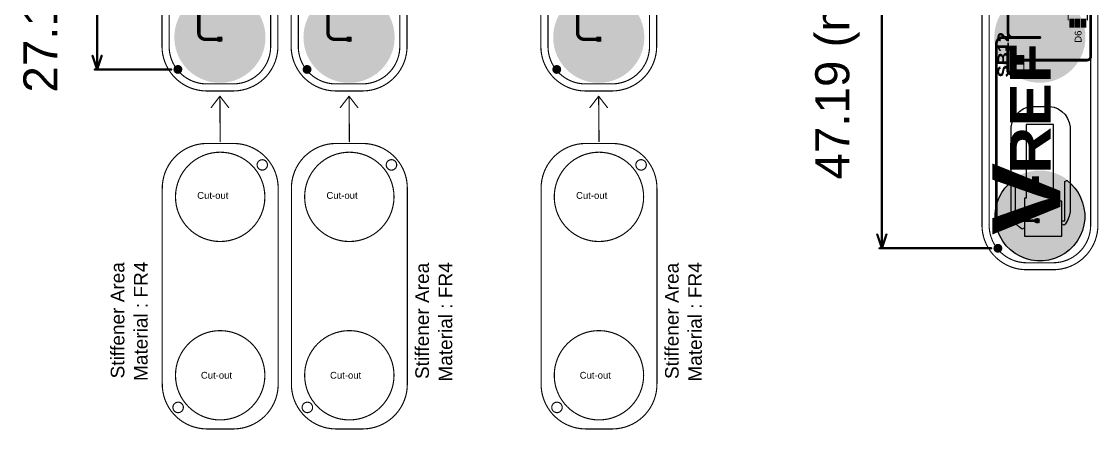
# Model space of a CAD drawing. Header units: inches. Extents: x -17 to 349, y -40 to 215.
# Drawn here: x -17.5 to 103, y -40.3 to 5.4 of the extents above; entities that cross this region are included whole.
import ezdxf

# ---------------------------------------------------------------- set-up
doc = ezdxf.new("R2010")
doc.units = ezdxf.units.IN
for name, color, linetype in [('Board Outline', 216, 'Continuous'), ('Bottom Layer', 5, 'Continuous'), ('Bottom Overlay', 54, 'Continuous'), ('Bottom Paste', 16, 'Continuous'), ('Bottom Solder', 6, 'Continuous'), ('Dimension', 6, 'Continuous'), ('Drill Drawing', 1, 'Continuous'), ('Fabrication', 76, 'Continuous'), ('Pad Holes', 156, 'Continuous'), ('Top Layer', 1, 'Continuous'), ('Top Overlay', 2, 'Continuous'), ('Top Paste', 8, 'Continuous'), ('Top Solder', 216, 'Continuous'), ('Via Holes', 16, 'Continuous')]:
    doc.layers.add(name, color=color, linetype=linetype)
doc.styles.add('Arial', font='', dxfattribs={"height": 0.2})
doc.styles.add('Arial Black_Bold', font='', dxfattribs={"height": 0.2})
doc.styles.get('Arial').set_extended_font_data('Arial')
doc.styles.get('Arial Black_Bold').set_extended_font_data('Arial Black', bold=True)

# ---------------------------------------------------------------- blocks, each defined once
blk = doc.blocks.new('S______B______14')
at = {"layer": 'Top Layer'}
for points in [[(-1.143, -0.4445), (-1.143, 0.4445), (-0.381, 0.4445), (-0.381, -0.4445)], [(0.381, -0.4445), (0.381, 0.4445), (1.143, 0.4445), (1.143, -0.4445)]]:
    blk.add_hatch(color=1, dxfattribs=at).paths.add_polyline_path(points)
at = {"layer": 'Top Paste'}
for points in [[(-1.143, -0.4445), (-1.143, 0.4445), (-0.381, 0.4445), (-0.381, -0.4445)], [(0.381, -0.4445), (0.381, 0.4445), (1.143, 0.4445), (1.143, -0.4445)]]:
    blk.add_hatch(color=8, dxfattribs=at).paths.add_polyline_path(points)
at = {"layer": 'Top Solder'}
for points in [[(-1.2446, -0.5461), (-1.2446, 0.5461), (-0.2794, 0.5461), (-0.2794, -0.5461)], [(0.2794, -0.5461), (0.2794, 0.5461), (1.2446, 0.5461), (1.2446, -0.5461)]]:
    blk.add_hatch(color=216, dxfattribs=at).paths.add_polyline_path(points)
at = {"layer": 'Top Overlay', "const_width": 0.127}
for points in [[(-1.27, 0.5588), (-1.27, -0.5588)], [(-1.27, 0.5588), (1.27, 0.5588)], [(1.27, 0.5588), (1.27, -0.5588)], [(-1.27, -0.5588), (1.27, -0.5588)]]:
    blk.add_lwpolyline(points, dxfattribs=at)
at = {"layer": 'Top Overlay', "const_width": 0.0635}
for points in [[(-1.30175, 0.5588, 1), (-1.23825, 0.5588, 1)], [(-1.30175, 0.5588, 1), (-1.23825, 0.5588, 1)], [(1.23825, 0.5588, 1), (1.30175, 0.5588, 1)], [(1.23825, 0.5588, 1), (1.30175, 0.5588, 1)], [(-1.30175, -0.5588, 1), (-1.23825, -0.5588, 1)], [(-1.30175, -0.5588, 1), (-1.23825, -0.5588, 1)], [(1.23825, -0.5588, 1), (1.30175, -0.5588, 1)], [(1.23825, -0.5588, 1), (1.30175, -0.5588, 1)]]:
    blk.add_lwpolyline(points, format="xyb", close=True, dxfattribs=at)
blk = doc.blocks.new('SOT_363_26')
at = {"layer": 'Top Layer'}
for points in [[(-0.57, 0.85), (-0.57, 0.45), (-1.37, 0.45), (-1.37, 0.85)], [(-0.57, 0.2), (-0.57, -0.2), (-1.37, -0.2), (-1.37, 0.2)], [(1.37, 0.85), (1.37, 0.45), (0.57, 0.45), (0.57, 0.85)], [(1.37, 0.2), (1.37, -0.2), (0.57, -0.2), (0.57, 0.2)], [(-0.57, -0.45), (-0.57, -0.85), (-1.37, -0.85), (-1.37, -0.45)], [(1.37, -0.45), (1.37, -0.85), (0.57, -0.85), (0.57, -0.45)]]:
    blk.add_hatch(color=1, dxfattribs=at).paths.add_polyline_path(points)
at = {"layer": 'Top Paste'}
for points in [[(-0.57, 0.85), (-0.57, 0.45), (-1.37, 0.45), (-1.37, 0.85)], [(-0.57, 0.2), (-0.57, -0.2), (-1.37, -0.2), (-1.37, 0.2)], [(1.37, 0.85), (1.37, 0.45), (0.57, 0.45), (0.57, 0.85)], [(1.37, 0.2), (1.37, -0.2), (0.57, -0.2), (0.57, 0.2)], [(-0.57, -0.45), (-0.57, -0.85), (-1.37, -0.85), (-1.37, -0.45)], [(1.37, -0.45), (1.37, -0.85), (0.57, -0.85), (0.57, -0.45)]]:
    blk.add_hatch(color=8, dxfattribs=at).paths.add_polyline_path(points)
at = {"layer": 'Top Solder'}
for points in [[(-0.47, 0.95), (-0.47, 0.35), (-1.47, 0.35), (-1.47, 0.95)], [(-0.47, 0.3), (-0.47, -0.3), (-1.47, -0.3), (-1.47, 0.3)], [(1.47, 0.95), (1.47, 0.35), (0.47, 0.35), (0.47, 0.95)], [(1.47, 0.3), (1.47, -0.3), (0.47, -0.3), (0.47, 0.3)], [(-0.47, -0.35), (-0.47, -0.95), (-1.47, -0.95), (-1.47, -0.35)], [(1.47, -0.35), (1.47, -0.95), (0.47, -0.95), (0.47, -0.35)]]:
    blk.add_hatch(color=216, dxfattribs=at).paths.add_polyline_path(points)
at = {"layer": 'Top Overlay'}
for points, const_width in [([(-1.52, 0.66), (-1.65, 0.79)], 0.1), ([(-1.65, 0.53), (-1.65, 0.79)], 0.1), ([(-1.65, 0.53), (-1.52, 0.66)], 0.1), ([(0.6, 1.07), (-0.6, 1.07)], 0.127), ([(-0.6, -1.07), (0.6, -1.07)], 0.127)]:
    blk.add_lwpolyline(points, dxfattribs=dict(at, const_width=const_width))
for points, const_width in [([(-1.68, 0.79, 1), (-1.63, 0.79, 1)], 0.05), ([(-1.68, 0.79, 1), (-1.63, 0.79, 1)], 0.05), ([(-1.68, 0.53, 1), (-1.63, 0.53, 1)], 0.05), ([(-1.68, 0.53, 1), (-1.63, 0.53, 1)], 0.05), ([(-1.55, 0.66, 1), (-1.5, 0.66, 1)], 0.05), ([(-1.55, 0.66, 1), (-1.5, 0.66, 1)], 0.05), ([(-0.63, 1.07, 1), (-0.57, 1.07, 1)], 0.0635), ([(0.57, 1.07, 1), (0.63, 1.07, 1)], 0.0635), ([(-0.63, -1.07, 1), (-0.57, -1.07, 1)], 0.0635), ([(0.57, -1.07, 1), (0.63, -1.07, 1)], 0.0635)]:
    blk.add_lwpolyline(points, format="xyb", close=True, dxfattribs=dict(at, const_width=const_width))
blk = doc.blocks.new('EMG_2_PAD_B_39')
at = {"layer": 'Bottom Layer'}
h = blk.add_hatch(color=5, dxfattribs=at)
edge = h.paths.add_edge_path()
edge.add_arc((0, 9.99), 5, 0, 360)
h = blk.add_hatch(color=5, dxfattribs=at)
edge = h.paths.add_edge_path()
edge.add_arc((0, -9.99), 5, 0, 360)
at = {"layer": 'Bottom Paste'}
h = blk.add_hatch(color=16, dxfattribs=at)
edge = h.paths.add_edge_path()
edge.add_arc((0, 9.99), 5, 0, 360)
h = blk.add_hatch(color=16, dxfattribs=at)
edge = h.paths.add_edge_path()
edge.add_arc((0, -9.99), 5, 0, 360)
at = {"layer": 'Bottom Solder'}
h = blk.add_hatch(color=6, dxfattribs=at)
edge = h.paths.add_edge_path()
edge.add_arc((0, 9.99), 5.1, 0, 360)
h = blk.add_hatch(color=6, dxfattribs=at)
edge = h.paths.add_edge_path()
edge.add_arc((0, -9.99), 5.1, 0, 360)
at = {"layer": 'Bottom Overlay', "const_width": 0.127}
for points in [[(-5.68, 10.97, -0.414214), (-1.53, 15.21)], [(1.53, 15.21, -0.414214), (5.68, 10.97)], [(-1.53, -15.21, -0.414214), (-5.68, -10.97)], [(5.68, -10.97, -0.414214), (1.53, -15.21)]]:
    blk.add_lwpolyline(points, format="xyb", dxfattribs=at)
for points in [[(-1.53, 15.21), (1.53, 15.21)], [(-5.68, -10.97), (-5.68, 10.97)], [(5.68, -10.97), (5.68, 10.97)], [(-1.53, -15.21), (1.53, -15.21)]]:
    blk.add_lwpolyline(points, dxfattribs=at)
at = {"layer": 'Bottom Overlay', "const_width": 0.0635}
for points in [[(-1.56, 15.21, 1), (-1.5, 15.21, 1)], [(-1.56, 15.21, 1), (-1.5, 15.21, 1)], [(1.5, 15.21, 1), (1.56, 15.21, 1)], [(1.5, 15.21, 1), (1.56, 15.21, 1)], [(-5.72, 10.97, 1), (-5.65, 10.97, 1)], [(-5.72, 10.97, 1), (-5.65, 10.97, 1)], [(5.65, 10.97, 1), (5.71, 10.97, 1)], [(5.65, 10.97, 1), (5.71, 10.97, 1)], [(-5.72, -10.97, 1), (-5.65, -10.97, 1)], [(-5.72, -10.97, 1), (-5.65, -10.97, 1)], [(5.65, -10.97, 1), (5.71, -10.97, 1)], [(5.65, -10.97, 1), (5.71, -10.97, 1)], [(-1.56, -15.21, 1), (-1.5, -15.21, 1)], [(-1.56, -15.21, 1), (-1.5, -15.21, 1)], [(1.5, -15.21, 1), (1.56, -15.21, 1)], [(1.5, -15.21, 1), (1.56, -15.21, 1)]]:
    blk.add_lwpolyline(points, format="xyb", close=True, dxfattribs=at)
blk = doc.blocks.new('EMG_2_PAD_B_40')
at = {"layer": 'Bottom Layer'}
h = blk.add_hatch(color=5, dxfattribs=at)
edge = h.paths.add_edge_path()
edge.add_arc((0, 9.99), 5, 0, 360)
h = blk.add_hatch(color=5, dxfattribs=at)
edge = h.paths.add_edge_path()
edge.add_arc((0, -9.99), 5, 0, 360)
at = {"layer": 'Bottom Paste'}
h = blk.add_hatch(color=16, dxfattribs=at)
edge = h.paths.add_edge_path()
edge.add_arc((0, 9.99), 5, 0, 360)
h = blk.add_hatch(color=16, dxfattribs=at)
edge = h.paths.add_edge_path()
edge.add_arc((0, -9.99), 5, 0, 360)
at = {"layer": 'Bottom Solder'}
h = blk.add_hatch(color=6, dxfattribs=at)
edge = h.paths.add_edge_path()
edge.add_arc((0, 9.99), 5.1, 0, 360)
h = blk.add_hatch(color=6, dxfattribs=at)
edge = h.paths.add_edge_path()
edge.add_arc((0, -9.99), 5.1, 0, 360)
at = {"layer": 'Bottom Overlay', "const_width": 0.127}
for points in [[(-5.68, 10.97, -0.414214), (-1.53, 15.21)], [(1.53, 15.21, -0.414214), (5.68, 10.97)], [(-1.53, -15.21, -0.414214), (-5.68, -10.97)], [(5.68, -10.97, -0.414214), (1.53, -15.21)]]:
    blk.add_lwpolyline(points, format="xyb", dxfattribs=at)
for points in [[(-1.53, 15.21), (1.53, 15.21)], [(-5.68, -10.97), (-5.68, 10.97)], [(5.68, -10.97), (5.68, 10.97)], [(-1.53, -15.21), (1.53, -15.21)]]:
    blk.add_lwpolyline(points, dxfattribs=at)
at = {"layer": 'Bottom Overlay', "const_width": 0.0635}
for points in [[(-1.56, 15.21, 1), (-1.5, 15.21, 1)], [(-1.56, 15.21, 1), (-1.5, 15.21, 1)], [(1.5, 15.21, 1), (1.56, 15.21, 1)], [(1.5, 15.21, 1), (1.56, 15.21, 1)], [(-5.72, 10.97, 1), (-5.65, 10.97, 1)], [(-5.72, 10.97, 1), (-5.65, 10.97, 1)], [(5.65, 10.97, 1), (5.71, 10.97, 1)], [(5.65, 10.97, 1), (5.71, 10.97, 1)], [(-5.72, -10.97, 1), (-5.65, -10.97, 1)], [(-5.72, -10.97, 1), (-5.65, -10.97, 1)], [(5.65, -10.97, 1), (5.71, -10.97, 1)], [(5.65, -10.97, 1), (5.71, -10.97, 1)], [(-1.56, -15.21, 1), (-1.5, -15.21, 1)], [(-1.56, -15.21, 1), (-1.5, -15.21, 1)], [(1.5, -15.21, 1), (1.56, -15.21, 1)], [(1.5, -15.21, 1), (1.56, -15.21, 1)]]:
    blk.add_lwpolyline(points, format="xyb", close=True, dxfattribs=at)
blk = doc.blocks.new('EMG_2_PAD_B_41')
at = {"layer": 'Bottom Layer'}
h = blk.add_hatch(color=5, dxfattribs=at)
edge = h.paths.add_edge_path()
edge.add_arc((0, 9.99), 5, 0, 360)
h = blk.add_hatch(color=5, dxfattribs=at)
edge = h.paths.add_edge_path()
edge.add_arc((0, -9.99), 5, 0, 360)
at = {"layer": 'Bottom Paste'}
h = blk.add_hatch(color=16, dxfattribs=at)
edge = h.paths.add_edge_path()
edge.add_arc((0, 9.99), 5, 0, 360)
h = blk.add_hatch(color=16, dxfattribs=at)
edge = h.paths.add_edge_path()
edge.add_arc((0, -9.99), 5, 0, 360)
at = {"layer": 'Bottom Solder'}
h = blk.add_hatch(color=6, dxfattribs=at)
edge = h.paths.add_edge_path()
edge.add_arc((0, 9.99), 5.1, 0, 360)
h = blk.add_hatch(color=6, dxfattribs=at)
edge = h.paths.add_edge_path()
edge.add_arc((0, -9.99), 5.1, 0, 360)
at = {"layer": 'Bottom Overlay', "const_width": 0.127}
for points in [[(-5.68, 10.97, -0.414214), (-1.53, 15.21)], [(1.53, 15.21, -0.414214), (5.68, 10.97)], [(-1.53, -15.21, -0.414214), (-5.68, -10.97)], [(5.68, -10.97, -0.414214), (1.53, -15.21)]]:
    blk.add_lwpolyline(points, format="xyb", dxfattribs=at)
for points in [[(-1.53, 15.21), (1.53, 15.21)], [(-5.68, -10.97), (-5.68, 10.97)], [(5.68, -10.97), (5.68, 10.97)], [(-1.53, -15.21), (1.53, -15.21)]]:
    blk.add_lwpolyline(points, dxfattribs=at)
at = {"layer": 'Bottom Overlay', "const_width": 0.0635}
for points in [[(-1.56, 15.21, 1), (-1.5, 15.21, 1)], [(-1.56, 15.21, 1), (-1.5, 15.21, 1)], [(1.5, 15.21, 1), (1.56, 15.21, 1)], [(1.5, 15.21, 1), (1.56, 15.21, 1)], [(-5.72, 10.97, 1), (-5.65, 10.97, 1)], [(-5.72, 10.97, 1), (-5.65, 10.97, 1)], [(5.65, 10.97, 1), (5.71, 10.97, 1)], [(5.65, 10.97, 1), (5.71, 10.97, 1)], [(-5.72, -10.97, 1), (-5.65, -10.97, 1)], [(-5.72, -10.97, 1), (-5.65, -10.97, 1)], [(5.65, -10.97, 1), (5.71, -10.97, 1)], [(5.65, -10.97, 1), (5.71, -10.97, 1)], [(-1.56, -15.21, 1), (-1.5, -15.21, 1)], [(-1.56, -15.21, 1), (-1.5, -15.21, 1)], [(1.5, -15.21, 1), (1.56, -15.21, 1)], [(1.5, -15.21, 1), (1.56, -15.21, 1)]]:
    blk.add_lwpolyline(points, format="xyb", close=True, dxfattribs=at)
blk = doc.blocks.new('EMG_3_P___B_51')
at = {"layer": 'Bottom Layer'}
h = blk.add_hatch(color=5, dxfattribs=at)
edge = h.paths.add_edge_path()
edge.add_arc((0, 20), 5, 0, 360)
h = blk.add_hatch(color=5, dxfattribs=at)
edge = h.paths.add_edge_path()
edge.add_arc((0, 0.03), 5, 0, 360)
h = blk.add_hatch(color=5, dxfattribs=at)
edge = h.paths.add_edge_path()
edge.add_arc((0, -20), 5, 0, 360)
at = {"layer": 'Bottom Paste'}
h = blk.add_hatch(color=16, dxfattribs=at)
edge = h.paths.add_edge_path()
edge.add_arc((0, 20), 5, 0, 360)
h = blk.add_hatch(color=16, dxfattribs=at)
edge = h.paths.add_edge_path()
edge.add_arc((0, 0.03), 5, 0, 360)
h = blk.add_hatch(color=16, dxfattribs=at)
edge = h.paths.add_edge_path()
edge.add_arc((0, -20), 5, 0, 360)
at = {"layer": 'Bottom Solder'}
h = blk.add_hatch(color=6, dxfattribs=at)
edge = h.paths.add_edge_path()
edge.add_arc((0, 20), 5.1, 0, 360)
h = blk.add_hatch(color=6, dxfattribs=at)
edge = h.paths.add_edge_path()
edge.add_arc((0, 0.03), 5.1, 0, 360)
h = blk.add_hatch(color=6, dxfattribs=at)
edge = h.paths.add_edge_path()
edge.add_arc((0, -20), 5.1, 0, 360)
at = {"layer": 'Bottom Overlay', "const_width": 0.127}
for points in [[(-5.68, 20.98, -0.414214), (-1.53, 25.23)], [(1.53, 25.23, -0.414214), (5.68, 20.98)], [(-1.53, -25.23, -0.414214), (-5.68, -20.98)], [(5.68, -20.98, -0.414214), (1.53, -25.23)]]:
    blk.add_lwpolyline(points, format="xyb", dxfattribs=at)
for points in [[(-1.53, 25.23), (1.53, 25.23)], [(-5.68, -20.98), (-5.68, 20.98)], [(5.68, -20.98), (5.68, 20.98)], [(-1.53, -25.23), (1.53, -25.23)]]:
    blk.add_lwpolyline(points, dxfattribs=at)
at = {"layer": 'Bottom Overlay', "const_width": 0.0635}
for points in [[(-1.56, 25.23, 1), (-1.5, 25.23, 1)], [(-1.56, 25.23, 1), (-1.5, 25.23, 1)], [(1.5, 25.23, 1), (1.56, 25.23, 1)], [(1.5, 25.23, 1), (1.56, 25.23, 1)], [(-5.72, 20.98, 1), (-5.65, 20.98, 1)], [(-5.72, 20.98, 1), (-5.65, 20.98, 1)], [(5.65, 20.98, 1), (5.71, 20.98, 1)], [(5.65, 20.98, 1), (5.71, 20.98, 1)], [(-5.72, -20.98, 1), (-5.65, -20.98, 1)], [(-5.72, -20.98, 1), (-5.65, -20.98, 1)], [(5.65, -20.98, 1), (5.71, -20.98, 1)], [(5.65, -20.98, 1), (5.71, -20.98, 1)], [(-1.56, -25.23, 1), (-1.5, -25.23, 1)], [(-1.56, -25.23, 1), (-1.5, -25.23, 1)], [(1.5, -25.23, 1), (1.56, -25.23, 1)], [(1.5, -25.23, 1), (1.56, -25.23, 1)]]:
    blk.add_lwpolyline(points, format="xyb", close=True, dxfattribs=at)
blk = doc.blocks.new('T____P____SMD_3_P____52')
at = {"layer": 'Top Layer'}
h = blk.add_hatch(color=1, dxfattribs=at)
edge = h.paths.add_edge_path()
edge.add_arc((-0.5, 3.04), 0.5, 90, 180)
edge.add_line((-1, 3.04), (-1, 2.04))
edge.add_arc((-0.5, 2.04), 0.5, 180, 270)
edge.add_line((-0.5, 1.54), (0.5, 1.54))
edge.add_arc((0.5, 2.04), 0.5, 270, 360)
edge.add_line((1, 2.04), (1, 3.04))
edge.add_arc((0.5, 3.04), 0.5, 0, 90)
edge.add_line((0.5, 3.54), (-0.5, 3.54))
h = blk.add_hatch(color=1, dxfattribs=at)
edge = h.paths.add_edge_path()
edge.add_arc((-1, 0), 1, 90, 270)
edge.add_line((-1, -1), (1, -1))
edge.add_arc((1, 0), 1, 270, 450)
edge.add_line((1, 1), (-1, 1))
h = blk.add_hatch(color=1, dxfattribs=at)
edge = h.paths.add_edge_path()
edge.add_arc((-0.5, -2.04), 0.5, 90, 180)
edge.add_line((-1, -2.04), (-1, -3.04))
edge.add_arc((-0.5, -3.04), 0.5, 180, 270)
edge.add_line((-0.5, -3.54), (0.5, -3.54))
edge.add_arc((0.5, -3.04), 0.5, 270, 360)
edge.add_line((1, -3.04), (1, -2.04))
edge.add_arc((0.5, -2.04), 0.5, 0, 90)
edge.add_line((0.5, -1.54), (-0.5, -1.54))
at = {"layer": 'Top Paste'}
h = blk.add_hatch(color=8, dxfattribs=at)
edge = h.paths.add_edge_path()
edge.add_arc((-0.5, 3.04), 0.5, 90, 180)
edge.add_line((-1, 3.04), (-1, 2.04))
edge.add_arc((-0.5, 2.04), 0.5, 180, 270)
edge.add_line((-0.5, 1.54), (0.5, 1.54))
edge.add_arc((0.5, 2.04), 0.5, 270, 360)
edge.add_line((1, 2.04), (1, 3.04))
edge.add_arc((0.5, 3.04), 0.5, 0, 90)
edge.add_line((0.5, 3.54), (-0.5, 3.54))
h = blk.add_hatch(color=8, dxfattribs=at)
edge = h.paths.add_edge_path()
edge.add_arc((-1, 0), 1, 90, 270)
edge.add_line((-1, -1), (1, -1))
edge.add_arc((1, 0), 1, 270, 450)
edge.add_line((1, 1), (-1, 1))
h = blk.add_hatch(color=8, dxfattribs=at)
edge = h.paths.add_edge_path()
edge.add_arc((-0.5, -2.04), 0.5, 90, 180)
edge.add_line((-1, -2.04), (-1, -3.04))
edge.add_arc((-0.5, -3.04), 0.5, 180, 270)
edge.add_line((-0.5, -3.54), (0.5, -3.54))
edge.add_arc((0.5, -3.04), 0.5, 270, 360)
edge.add_line((1, -3.04), (1, -2.04))
edge.add_arc((0.5, -2.04), 0.5, 0, 90)
edge.add_line((0.5, -1.54), (-0.5, -1.54))
at = {"layer": 'Top Solder'}
h = blk.add_hatch(color=216, dxfattribs=at)
edge = h.paths.add_edge_path()
edge.add_arc((-0.5, 3.04), 0.602, 90, 180)
edge.add_line((-1.1, 3.04), (-1.1, 2.04))
edge.add_arc((-0.5, 2.04), 0.602, 180, 270)
edge.add_line((-0.5, 1.44), (0.5, 1.44))
edge.add_arc((0.5, 2.04), 0.602, 270, 360)
edge.add_line((1.1, 2.04), (1.1, 3.04))
edge.add_arc((0.5, 3.04), 0.602, 0, 90)
edge.add_line((0.5, 3.64), (-0.5, 3.64))
h = blk.add_hatch(color=216, dxfattribs=at)
edge = h.paths.add_edge_path()
edge.add_arc((-1, 0), 1.1, 90, 270)
edge.add_line((-1, -1.1), (1, -1.1))
edge.add_arc((1, 0), 1.1, 270, 450)
edge.add_line((1, 1.1), (-1, 1.1))
h = blk.add_hatch(color=216, dxfattribs=at)
edge = h.paths.add_edge_path()
edge.add_arc((-0.5, -2.04), 0.602, 90, 180)
edge.add_line((-1.1, -2.04), (-1.1, -3.04))
edge.add_arc((-0.5, -3.04), 0.602, 180, 270)
edge.add_line((-0.5, -3.64), (0.5, -3.64))
edge.add_arc((0.5, -3.04), 0.602, 270, 360)
edge.add_line((1.1, -3.04), (1.1, -2.04))
edge.add_arc((0.5, -2.04), 0.602, 0, 90)
edge.add_line((0.5, -1.44), (-0.5, -1.44))

msp = doc.modelspace()

# ---------------------------------------------------------------- hatches: boundary and pattern name
at = {"layer": 'Bottom Layer'}
h = msp.add_hatch(color=5, dxfattribs=at)
edge = h.paths.add_edge_path()
edge.add_arc((4.7, 3.38), 0.3, 0, 360)
h = msp.add_hatch(color=5, dxfattribs=at)
edge = h.paths.add_edge_path()
edge.add_arc((19.15, 3.38), 0.3, 0, 360)
h = msp.add_hatch(color=5, dxfattribs=at)
edge = h.paths.add_edge_path()
edge.add_arc((47.09, 3.38), 0.3, 0, 360)
h = msp.add_hatch(color=5, dxfattribs=at)
edge = h.paths.add_edge_path()
edge.add_arc((92.87, 2.36), 0.3, 0, 360)
h = msp.add_hatch(color=5, dxfattribs=at)
edge = h.paths.add_edge_path()
edge.add_arc((96.15, -16.94), 0.3, 0, 360)
at = {"layer": 'Bottom Solder'}
h = msp.add_hatch(color=6, dxfattribs=at)
edge = h.paths.add_edge_path()
edge.add_arc((0, 0), 0.102, 0, 360)
h = msp.add_hatch(color=6, dxfattribs=at)
edge = h.paths.add_edge_path()
edge.add_arc((14.45, 0), 0.102, 0, 360)
h = msp.add_hatch(color=6, dxfattribs=at)
edge = h.paths.add_edge_path()
edge.add_arc((42.39, 0), 0.102, 0, 360)
h = msp.add_hatch(color=6, dxfattribs=at)
edge = h.paths.add_edge_path()
edge.add_arc((91.75, -20.03), 0.102, 0, 360)
at = {"layer": 'Pad Holes'}
h = msp.add_hatch(color=7, dxfattribs=at)
edge = h.paths.add_edge_path()
edge.add_arc((0, 0), 0.5, 0, 360)
h = msp.add_hatch(color=7, dxfattribs=at)
edge = h.paths.add_edge_path()
edge.add_arc((14.45, 0), 0.5, 0, 360)
h = msp.add_hatch(color=7, dxfattribs=at)
edge = h.paths.add_edge_path()
edge.add_arc((42.39, 0), 0.5, 0, 360)
h = msp.add_hatch(color=7, dxfattribs=at)
edge = h.paths.add_edge_path()
edge.add_arc((91.75, -20.03), 0.5, 0, 360)
at = {"layer": 'Top Layer'}
h = msp.add_hatch(color=1, dxfattribs=at)
edge = h.paths.add_edge_path()
edge.add_arc((4.7, 3.38), 0.3, 0, 360)
h = msp.add_hatch(color=1, dxfattribs=at)
edge = h.paths.add_edge_path()
edge.add_arc((19.15, 3.38), 0.3, 0, 360)
h = msp.add_hatch(color=1, dxfattribs=at)
edge = h.paths.add_edge_path()
edge.add_arc((47.09, 3.38), 0.3, 0, 360)
h = msp.add_hatch(color=1, dxfattribs=at)
edge = h.paths.add_edge_path()
edge.add_arc((92.87, 2.36), 0.3, 0, 360)
h = msp.add_hatch(color=1, dxfattribs=at)
edge = h.paths.add_edge_path()
edge.add_arc((96.15, -16.94), 0.3, 0, 360)
at = {"layer": 'Top Solder'}
h = msp.add_hatch(color=216, dxfattribs=at)
edge = h.paths.add_edge_path()
edge.add_arc((0, 0), 0.102, 0, 360)
h = msp.add_hatch(color=216, dxfattribs=at)
edge = h.paths.add_edge_path()
edge.add_arc((14.45, 0), 0.102, 0, 360)
h = msp.add_hatch(color=216, dxfattribs=at)
edge = h.paths.add_edge_path()
edge.add_arc((42.39, 0), 0.102, 0, 360)
h = msp.add_hatch(color=216, dxfattribs=at)
edge = h.paths.add_edge_path()
edge.add_arc((91.75, -20.03), 0.102, 0, 360)
at = {"layer": 'Via Holes'}
h = msp.add_hatch(color=7, dxfattribs=at)
edge = h.paths.add_edge_path()
edge.add_arc((4.7, 3.38), 0.15, 0, 360)
h = msp.add_hatch(color=7, dxfattribs=at)
edge = h.paths.add_edge_path()
edge.add_arc((19.15, 3.38), 0.15, 0, 360)
h = msp.add_hatch(color=7, dxfattribs=at)
edge = h.paths.add_edge_path()
edge.add_arc((47.09, 3.38), 0.15, 0, 360)
h = msp.add_hatch(color=7, dxfattribs=at)
edge = h.paths.add_edge_path()
edge.add_arc((92.87, 2.36), 0.15, 0, 360)
h = msp.add_hatch(color=7, dxfattribs=at)
edge = h.paths.add_edge_path()
edge.add_arc((96.15, -16.94), 0.15, 0, 360)

# ---------------------------------------------------------------- linework, layer by layer
at = {"layer": 'Board Outline', "const_width": 0.127}
for points in [[(-1.78, 2.65), (-1.78, 24.5)], [(11.19, 24.5), (11.19, 2.65)], [(11.19, 24.5), (11.19, 2.65)], [(12.67, 2.65), (12.67, 24.5)], [(25.64, 24.5), (25.64, 2.65)], [(40.61, 2.65), (40.61, 24.5)], [(53.57, 24.5), (53.57, 2.65)], [(89.97, -17.38), (89.97, 24.5)], [(102.94, 24.5), (102.94, -17.38)], [(3.17, -2.41), (6.24, -2.41)], [(17.62, -2.41), (20.7, -2.41)], [(45.55, -2.41), (48.63, -2.41)], [(94.92, -22.43), (98, -22.43)]]:
    msp.add_lwpolyline(points, dxfattribs=at)
at = {"layer": 'Board Outline', "const_width": 0.0635}
for points in [[(-1.81, 2.65, 1), (-1.75, 2.65, 1)], [(-1.81, 2.65, 1), (-1.75, 2.65, 1)], [(11.16, 2.65, 1), (11.22, 2.65, 1)], [(11.16, 2.65, 1), (11.22, 2.65, 1)], [(11.16, 2.65, 1), (11.22, 2.65, 1)], [(12.64, 2.65, 1), (12.71, 2.65, 1)], [(12.64, 2.65, 1), (12.71, 2.65, 1)], [(25.61, 2.65, 1), (25.67, 2.65, 1)], [(25.61, 2.65, 1), (25.67, 2.65, 1)], [(40.58, 2.65, 1), (40.64, 2.65, 1)], [(40.58, 2.65, 1), (40.64, 2.65, 1)], [(53.54, 2.65, 1), (53.61, 2.65, 1)], [(53.54, 2.65, 1), (53.61, 2.65, 1)], [(3.13, -2.41, 1), (3.2, -2.41, 1)], [(3.13, -2.41, 1), (3.2, -2.41, 1)], [(6.21, -2.41, 1), (6.28, -2.41, 1)], [(6.21, -2.41, 1), (6.28, -2.41, 1)], [(17.59, -2.41, 1), (17.65, -2.41, 1)], [(17.59, -2.41, 1), (17.65, -2.41, 1)], [(20.67, -2.41, 1), (20.73, -2.41, 1)], [(20.67, -2.41, 1), (20.73, -2.41, 1)], [(45.52, -2.41, 1), (45.58, -2.41, 1)], [(45.52, -2.41, 1), (45.58, -2.41, 1)], [(48.6, -2.41, 1), (48.66, -2.41, 1)], [(48.6, -2.41, 1), (48.66, -2.41, 1)], [(89.94, -17.38, 1), (90, -17.38, 1)], [(89.94, -17.38, 1), (90, -17.38, 1)], [(102.91, -17.38, 1), (102.97, -17.38, 1)], [(102.91, -17.38, 1), (102.97, -17.38, 1)], [(94.88, -22.43, 1), (94.95, -22.43, 1)], [(94.88, -22.43, 1), (94.95, -22.43, 1)], [(97.96, -22.43, 1), (98.03, -22.43, 1)], [(97.96, -22.43, 1), (98.03, -22.43, 1)]]:
    msp.add_lwpolyline(points, format="xyb", close=True, dxfattribs=at)
at = {"layer": 'Board Outline', "const_width": 0.127}
for points in [[(3.17, -2.41, -0.414214), (-1.78, 2.65)], [(11.19, 2.65, -0.414214), (6.24, -2.41)], [(17.62, -2.41, -0.414214), (12.67, 2.65)], [(25.64, 2.65, -0.414214), (20.7, -2.41)], [(45.55, -2.41, -0.414214), (40.61, 2.65)], [(53.57, 2.65, -0.414214), (48.63, -2.41)], [(94.92, -22.43, -0.414214), (89.97, -17.38)], [(102.94, -17.38, -0.414214), (98, -22.43)]]:
    msp.add_lwpolyline(points, format="xyb", dxfattribs=at)
at = {"layer": 'Dimension', "const_width": 0.254}
for points in [[(78.77, 3.57), (78.77, 27.16)], [(-9.04, 0), (-9.04, 13.58)], [(78.77, -20.03), (78.77, 3.57)], [(-9.55, 1.52), (-9.04, 0)], [(-9.04, 0), (-8.53, 1.52)], [(-9.3, 0), (-0.75, 0)], [(78.26, -18.5), (78.77, -20.03)], [(78.77, -20.03), (79.27, -18.5)], [(78.51, -20.03), (91, -20.03)]]:
    msp.add_lwpolyline(points, dxfattribs=at)
at = {"layer": 'Dimension', "const_width": 0.127}
for points in [[(78.7, 3.57, 1), (78.83, 3.57, 1)], [(78.7, 3.57, 1), (78.83, 3.57, 1)], [(-9.61, 1.52, 1), (-9.49, 1.52, 1)], [(-8.6, 1.52, 1), (-8.47, 1.52, 1)], [(-9.36, 0, 1), (-9.23, 0, 1)], [(-9.11, 0, 1), (-8.98, 0, 1)], [(-9.11, 0, 1), (-8.98, 0, 1)], [(-9.11, 0, 1), (-8.98, 0, 1)], [(-0.82, 0, 1), (-0.69, 0, 1)], [(78.19, -18.5, 1), (78.32, -18.5, 1)], [(79.21, -18.5, 1), (79.34, -18.5, 1)], [(78.45, -20.03, 1), (78.57, -20.03, 1)], [(78.7, -20.03, 1), (78.83, -20.03, 1)], [(78.7, -20.03, 1), (78.83, -20.03, 1)], [(78.7, -20.03, 1), (78.83, -20.03, 1)], [(90.93, -20.03, 1), (91.06, -20.03, 1)]]:
    msp.add_lwpolyline(points, format="xyb", close=True, dxfattribs=at)
at = {"layer": 'Drill Drawing', "const_width": 0.0508}
for points in [[(4.45, 3.63), (4.95, 3.63)], [(4.45, 3.13), (4.45, 3.63)], [(4.95, 3.13), (4.95, 3.63)], [(18.9, 3.63), (19.41, 3.63)], [(18.9, 3.13), (18.9, 3.63)], [(19.41, 3.13), (19.41, 3.63)], [(46.83, 3.63), (47.34, 3.63)], [(46.83, 3.13), (46.83, 3.63)], [(47.34, 3.13), (47.34, 3.63)], [(4.45, 3.13), (4.95, 3.13)], [(18.9, 3.13), (19.41, 3.13)], [(46.83, 3.13), (47.34, 3.13)], [(92.62, 2.62), (93.13, 2.62)], [(92.62, 2.11), (92.62, 2.62)], [(93.13, 2.11), (93.13, 2.62)], [(92.62, 2.11), (93.13, 2.11)], [(95.89, -16.69), (96.4, -16.69)], [(95.89, -17.19), (95.89, -16.69)], [(96.4, -17.19), (96.4, -16.69)], [(95.89, -17.19), (96.4, -17.19)]]:
    msp.add_lwpolyline(points, dxfattribs=at)
at = {"layer": 'Drill Drawing'}
for points, const_width in [([(4.43, 3.63, 1), (4.46, 3.63, 1)], 0.0254), ([(4.43, 3.63, 1), (4.46, 3.63, 1)], 0.0254), ([(4.94, 3.63, 1), (4.97, 3.63, 1)], 0.0254), ([(4.94, 3.63, 1), (4.97, 3.63, 1)], 0.0254), ([(18.88, 3.63, 1), (18.91, 3.63, 1)], 0.0254), ([(18.88, 3.63, 1), (18.91, 3.63, 1)], 0.0254), ([(19.39, 3.63, 1), (19.42, 3.63, 1)], 0.0254), ([(19.39, 3.63, 1), (19.42, 3.63, 1)], 0.0254), ([(46.82, 3.63, 1), (46.84, 3.63, 1)], 0.0254), ([(46.82, 3.63, 1), (46.84, 3.63, 1)], 0.0254), ([(47.33, 3.63, 1), (47.35, 3.63, 1)], 0.0254), ([(47.33, 3.63, 1), (47.35, 3.63, 1)], 0.0254), ([(4.43, 3.13, 1), (4.46, 3.13, 1)], 0.0254), ([(4.43, 3.13, 1), (4.46, 3.13, 1)], 0.0254), ([(4.94, 3.13, 1), (4.97, 3.13, 1)], 0.0254), ([(4.94, 3.13, 1), (4.97, 3.13, 1)], 0.0254), ([(18.88, 3.13, 1), (18.91, 3.13, 1)], 0.0254), ([(18.88, 3.13, 1), (18.91, 3.13, 1)], 0.0254), ([(19.39, 3.13, 1), (19.42, 3.13, 1)], 0.0254), ([(19.39, 3.13, 1), (19.42, 3.13, 1)], 0.0254), ([(46.82, 3.13, 1), (46.84, 3.13, 1)], 0.0254), ([(46.82, 3.13, 1), (46.84, 3.13, 1)], 0.0254), ([(47.33, 3.13, 1), (47.35, 3.13, 1)], 0.0254), ([(47.33, 3.13, 1), (47.35, 3.13, 1)], 0.0254), ([(92.6, 2.62, 1), (92.63, 2.62, 1)], 0.0254), ([(92.6, 2.62, 1), (92.63, 2.62, 1)], 0.0254), ([(93.11, 2.62, 1), (93.14, 2.62, 1)], 0.0254), ([(93.11, 2.62, 1), (93.14, 2.62, 1)], 0.0254), ([(92.6, 2.11, 1), (92.63, 2.11, 1)], 0.0254), ([(92.6, 2.11, 1), (92.63, 2.11, 1)], 0.0254), ([(93.11, 2.11, 1), (93.14, 2.11, 1)], 0.0254), ([(93.11, 2.11, 1), (93.14, 2.11, 1)], 0.0254), ([(0.25, 0, 1), (-0.25, 0, 1)], 0.0508), ([(-0.27, 0, 1), (-0.24, 0, 1)], 0.0254), ([(0.24, 0, 1), (0.27, 0, 1)], 0.0254), ([(14.71, 0, 1), (14.2, 0, 1)], 0.0508), ([(14.19, 0, 1), (14.21, 0, 1)], 0.0254), ([(14.69, 0, 1), (14.72, 0, 1)], 0.0254), ([(42.64, 0, 1), (42.13, 0, 1)], 0.0508), ([(42.12, 0, 1), (42.15, 0, 1)], 0.0254), ([(42.63, 0, 1), (42.65, 0, 1)], 0.0254), ([(95.88, -16.69, 1), (95.91, -16.69, 1)], 0.0254), ([(95.88, -16.69, 1), (95.91, -16.69, 1)], 0.0254), ([(96.39, -16.69, 1), (96.42, -16.69, 1)], 0.0254), ([(96.39, -16.69, 1), (96.42, -16.69, 1)], 0.0254), ([(95.88, -17.19, 1), (95.91, -17.19, 1)], 0.0254), ([(95.88, -17.19, 1), (95.91, -17.19, 1)], 0.0254), ([(96.39, -17.19, 1), (96.42, -17.19, 1)], 0.0254), ([(96.39, -17.19, 1), (96.42, -17.19, 1)], 0.0254), ([(92, -20.03, 1), (91.5, -20.03, 1)], 0.0508), ([(91.48, -20.03, 1), (91.51, -20.03, 1)], 0.0254), ([(91.99, -20.03, 1), (92.02, -20.03, 1)], 0.0254)]:
    msp.add_lwpolyline(points, format="xyb", close=True, dxfattribs=dict(at, const_width=const_width))
at = {"layer": 'Fabrication', "const_width": 0.127}
for points in [[(4.7, 3.6), (4.7, 3.6)], [(4.7, 3.6), (4.7, 3.6)], [(3.72, -4.27), (4.7, -3)], [(4.7, -3), (5.68, -4.27)], [(4.7, -3), (4.73, -8.08)], [(18.17, -4.27), (19.15, -3)], [(19.15, -3), (20.13, -4.27)], [(19.15, -3), (19.19, -8.08)], [(46.1, -4.27), (47.08, -3)], [(47.08, -3), (48.06, -4.27)], [(47.08, -3), (47.12, -8.08)], [(3.19, -8.29), (6.27, -8.29)], [(17.65, -8.29), (20.73, -8.29)], [(45.58, -8.29), (48.66, -8.29)], [(-1.75, -35.2), (-1.75, -13.35)], [(11.22, -13.35), (11.22, -35.2)], [(12.7, -35.2), (12.7, -13.35)], [(25.67, -13.35), (25.67, -35.2)], [(40.64, -35.2), (40.64, -13.35)], [(53.6, -13.35), (53.6, -35.2)], [(3.19, -40.26), (6.27, -40.26)], [(17.65, -40.26), (20.73, -40.26)], [(45.58, -40.26), (48.66, -40.26)]]:
    msp.add_lwpolyline(points, dxfattribs=at)
at = {"layer": 'Fabrication'}
for points, const_width in [([(4.67, 3.6, 1), (4.73, 3.6, 1)], 0.0635), ([(4.67, 3.6, 1), (4.73, 3.6, 1)], 0.0635), ([(4.67, 3.6, 1), (4.73, 3.6, 1)], 0.0635), ([(4.67, 3.6, 1), (4.73, 3.6, 1)], 0.0635), ([(4.67, -3, 1), (4.73, -3, 1)], 0.0635), ([(4.67, -3, 1), (4.73, -3, 1)], 0.0635), ([(4.67, -3, 1), (4.73, -3, 1)], 0.0635), ([(19.12, -3, 1), (19.18, -3, 1)], 0.0635), ([(19.12, -3, 1), (19.18, -3, 1)], 0.0635), ([(19.12, -3, 1), (19.18, -3, 1)], 0.0635), ([(47.05, -3, 1), (47.12, -3, 1)], 0.0635), ([(47.05, -3, 1), (47.12, -3, 1)], 0.0635), ([(47.05, -3, 1), (47.12, -3, 1)], 0.0635), ([(3.69, -4.27, 1), (3.75, -4.27, 1)], 0.0635), ([(5.65, -4.27, 1), (5.71, -4.27, 1)], 0.0635), ([(18.14, -4.27, 1), (18.2, -4.27, 1)], 0.0635), ([(20.1, -4.27, 1), (20.16, -4.27, 1)], 0.0635), ([(46.07, -4.27, 1), (46.14, -4.27, 1)], 0.0635), ([(48.03, -4.27, 1), (48.1, -4.27, 1)], 0.0635), ([(3.16, -8.29, 1), (3.23, -8.29, 1)], 0.0635), ([(3.16, -8.29, 1), (3.23, -8.29, 1)], 0.0635), ([(4.7, -8.08, 1), (4.77, -8.08, 1)], 0.0635), ([(6.24, -8.29, 1), (6.31, -8.29, 1)], 0.0635), ([(6.24, -8.29, 1), (6.31, -8.29, 1)], 0.0635), ([(17.61, -8.29, 1), (17.68, -8.29, 1)], 0.0635), ([(17.61, -8.29, 1), (17.68, -8.29, 1)], 0.0635), ([(19.15, -8.08, 1), (19.22, -8.08, 1)], 0.0635), ([(20.69, -8.29, 1), (20.76, -8.29, 1)], 0.0635), ([(20.69, -8.29, 1), (20.76, -8.29, 1)], 0.0635), ([(45.55, -8.29, 1), (45.61, -8.29, 1)], 0.0635), ([(45.55, -8.29, 1), (45.61, -8.29, 1)], 0.0635), ([(47.09, -8.08, 1), (47.15, -8.08, 1)], 0.0635), ([(48.63, -8.29, 1), (48.69, -8.29, 1)], 0.0635), ([(48.63, -8.29, 1), (48.69, -8.29, 1)], 0.0635), ([(9.73, -14.27, 1), (-0.27, -14.27, 1)], 0.127), ([(0.3, -9.23, 1), (0.36, -9.23, 1)], 0.0635), ([(24.18, -14.27, 1), (14.18, -14.27, 1)], 0.127), ([(14.75, -9.23, 1), (14.81, -9.23, 1)], 0.0635), ([(52.11, -14.27, 1), (42.11, -14.27, 1)], 0.127), ([(42.68, -9.23, 1), (42.75, -9.23, 1)], 0.0635), ([(10.02, -10.69, 1), (8.86, -10.69, 1)], 0.127), ([(8.82, -10.69, 1), (8.89, -10.69, 1)], 0.0635), ([(9.99, -10.69, 1), (10.06, -10.69, 1)], 0.0635), ([(24.48, -10.69, 1), (23.31, -10.69, 1)], 0.127), ([(23.28, -10.69, 1), (23.34, -10.69, 1)], 0.0635), ([(24.44, -10.69, 1), (24.51, -10.69, 1)], 0.0635), ([(52.41, -10.69, 1), (51.24, -10.69, 1)], 0.127), ([(51.21, -10.69, 1), (51.27, -10.69, 1)], 0.0635), ([(52.38, -10.69, 1), (52.44, -10.69, 1)], 0.0635), ([(-1.78, -13.35, 1), (-1.72, -13.35, 1)], 0.0635), ([(-1.78, -13.35, 1), (-1.72, -13.35, 1)], 0.0635), ([(-1.78, -13.35, 1), (-1.72, -13.35, 1)], 0.0635), ([(-0.3, -14.27, 1), (-0.24, -14.27, 1)], 0.0635), ([(9.7, -14.27, 1), (9.76, -14.27, 1)], 0.0635), ([(11.19, -13.35, 1), (11.25, -13.35, 1)], 0.0635), ([(11.19, -13.35, 1), (11.25, -13.35, 1)], 0.0635), ([(12.67, -13.35, 1), (12.73, -13.35, 1)], 0.0635), ([(12.67, -13.35, 1), (12.73, -13.35, 1)], 0.0635), ([(12.67, -13.35, 1), (12.73, -13.35, 1)], 0.0635), ([(14.15, -14.27, 1), (14.21, -14.27, 1)], 0.0635), ([(24.15, -14.27, 1), (24.21, -14.27, 1)], 0.0635), ([(25.64, -13.35, 1), (25.7, -13.35, 1)], 0.0635), ([(25.64, -13.35, 1), (25.7, -13.35, 1)], 0.0635), ([(40.61, -13.35, 1), (40.67, -13.35, 1)], 0.0635), ([(40.61, -13.35, 1), (40.67, -13.35, 1)], 0.0635), ([(40.61, -13.35, 1), (40.67, -13.35, 1)], 0.0635), ([(42.08, -14.27, 1), (42.15, -14.27, 1)], 0.0635), ([(52.08, -14.27, 1), (52.15, -14.27, 1)], 0.0635), ([(53.57, -13.35, 1), (53.64, -13.35, 1)], 0.0635), ([(53.57, -13.35, 1), (53.64, -13.35, 1)], 0.0635), ([(9.73, -34.25, 1), (-0.27, -34.25, 1)], 0.127), ([(24.18, -34.25, 1), (14.18, -34.25, 1)], 0.127), ([(52.11, -34.25, 1), (42.11, -34.25, 1)], 0.127), ([(-0.3, -34.25, 1), (-0.24, -34.25, 1)], 0.0635), ([(9.7, -34.25, 1), (9.76, -34.25, 1)], 0.0635), ([(14.15, -34.25, 1), (14.21, -34.25, 1)], 0.0635), ([(24.15, -34.25, 1), (24.21, -34.25, 1)], 0.0635), ([(42.08, -34.25, 1), (42.15, -34.25, 1)], 0.0635), ([(52.08, -34.25, 1), (52.15, -34.25, 1)], 0.0635), ([(-1.78, -35.2, 1), (-1.72, -35.2, 1)], 0.0635), ([(-1.78, -35.2, 1), (-1.72, -35.2, 1)], 0.0635), ([(11.19, -35.2, 1), (11.25, -35.2, 1)], 0.0635), ([(11.19, -35.2, 1), (11.25, -35.2, 1)], 0.0635), ([(12.67, -35.2, 1), (12.73, -35.2, 1)], 0.0635), ([(12.67, -35.2, 1), (12.73, -35.2, 1)], 0.0635), ([(25.64, -35.2, 1), (25.7, -35.2, 1)], 0.0635), ([(25.64, -35.2, 1), (25.7, -35.2, 1)], 0.0635), ([(40.61, -35.2, 1), (40.67, -35.2, 1)], 0.0635), ([(40.61, -35.2, 1), (40.67, -35.2, 1)], 0.0635), ([(53.57, -35.2, 1), (53.64, -35.2, 1)], 0.0635), ([(53.57, -35.2, 1), (53.64, -35.2, 1)], 0.0635), ([(0.61, -37.85, 1), (-0.56, -37.85, 1)], 0.127), ([(15.07, -37.85, 1), (13.9, -37.85, 1)], 0.127), ([(43, -37.85, 1), (41.83, -37.85, 1)], 0.127), ([(-0.59, -37.85, 1), (-0.52, -37.85, 1)], 0.0635), ([(0.58, -37.85, 1), (0.64, -37.85, 1)], 0.0635), ([(13.86, -37.85, 1), (13.93, -37.85, 1)], 0.0635), ([(15.03, -37.85, 1), (15.1, -37.85, 1)], 0.0635), ([(41.8, -37.85, 1), (41.86, -37.85, 1)], 0.0635), ([(42.97, -37.85, 1), (43.03, -37.85, 1)], 0.0635), ([(3.16, -40.26, 1), (3.23, -40.26, 1)], 0.0635), ([(3.16, -40.26, 1), (3.23, -40.26, 1)], 0.0635), ([(6.24, -40.26, 1), (6.31, -40.26, 1)], 0.0635), ([(6.24, -40.26, 1), (6.31, -40.26, 1)], 0.0635), ([(17.61, -40.26, 1), (17.68, -40.26, 1)], 0.0635), ([(17.61, -40.26, 1), (17.68, -40.26, 1)], 0.0635), ([(20.69, -40.26, 1), (20.76, -40.26, 1)], 0.0635), ([(20.69, -40.26, 1), (20.76, -40.26, 1)], 0.0635), ([(45.55, -40.26, 1), (45.61, -40.26, 1)], 0.0635), ([(45.55, -40.26, 1), (45.61, -40.26, 1)], 0.0635), ([(48.63, -40.26, 1), (48.69, -40.26, 1)], 0.0635), ([(48.63, -40.26, 1), (48.69, -40.26, 1)], 0.0635)]:
    msp.add_lwpolyline(points, format="xyb", close=True, dxfattribs=dict(at, const_width=const_width))
at = {"layer": 'Fabrication', "const_width": 0.127}
for points in [[(-1.75, -13.35, -0.414214), (3.19, -8.29)], [(6.27, -8.29, -0.414214), (11.22, -13.35)], [(12.7, -13.35, -0.414214), (17.65, -8.29)], [(20.73, -8.29, -0.414214), (25.67, -13.35)], [(40.64, -13.35, -0.414214), (45.58, -8.29)], [(48.66, -8.29, -0.414214), (53.6, -13.35)], [(-1.75, -13.35, -0.244175), (0.33, -9.23)], [(12.7, -13.35, -0.244175), (14.78, -9.23)], [(40.64, -13.35, -0.244175), (42.72, -9.23)], [(3.19, -40.26, -0.414214), (-1.75, -35.2)], [(11.22, -35.2, -0.414214), (6.27, -40.26)], [(17.65, -40.26, -0.414214), (12.7, -35.2)], [(25.67, -35.2, -0.414214), (20.73, -40.26)], [(45.58, -40.26, -0.414214), (40.64, -35.2)], [(53.6, -35.2, -0.414214), (48.66, -40.26)]]:
    msp.add_lwpolyline(points, format="xyb", dxfattribs=at)
at = {"layer": 'Top Layer'}
for points, const_width in [([(92.87, 4.14), (92.87, 24.32)], 0.305), ([(2.34, 4.09), (2.34, 9.52)], 0.381), ([(16.79, 4.09), (16.79, 9.52)], 0.381), ([(44.72, 4.09), (44.72, 9.52)], 0.381), ([(102.13, 1.45), (102.13, 6.77)], 0.305), ([(92.28, 3.58), (93.43, 3.58)], 0.305), ([(93.43, 3.58), (96.45, 3.58)], 0.305), ([(3.05, 3.38), (4.7, 3.38)], 0.381), ([(17.51, 3.38), (19.15, 3.38)], 0.381), ([(45.44, 3.38), (47.09, 3.38)], 0.381), ([(91.58, -16.43), (91.58, 2.87)], 0.305), ([(92.87, -0.09), (92.87, 2.36)], 0.381), ([(94.09, 1.04), (96.45, 1.04)], 0.305), ([(96.45, 1.04), (101.72, 1.04)], 0.305), ([(93.27, -0.49), (94.09, -0.49)], 0.381), ([(92.08, -16.94), (96.15, -16.94)], 0.305)]:
    msp.add_lwpolyline(points, dxfattribs=dict(at, const_width=const_width))
for points, const_width in [([(2.24, 4.09, 1), (2.43, 4.09, 1)], 0.191), ([(2.24, 4.09, 1), (2.43, 4.09, 1)], 0.191), ([(16.69, 4.09, 1), (16.88, 4.09, 1)], 0.191), ([(16.69, 4.09, 1), (16.88, 4.09, 1)], 0.191), ([(44.63, 4.09, 1), (44.82, 4.09, 1)], 0.191), ([(44.63, 4.09, 1), (44.82, 4.09, 1)], 0.191), ([(92.21, 3.58, 1), (92.36, 3.58, 1)], 0.152), ([(92.21, 3.58, 1), (92.36, 3.58, 1)], 0.152), ([(92.8, 4.14, 1), (92.95, 4.14, 1)], 0.152), ([(92.8, 4.13, 1), (92.95, 4.13, 1)], 0.152), ([(92.8, 4.13, 1), (92.95, 4.13, 1)], 0.152), ([(92.8, 4.14, 1), (92.95, 4.14, 1)], 0.152), ([(92.8, 4.13, 1), (92.95, 4.13, 1)], 0.152), ([(92.8, 4.13, 1), (92.95, 4.13, 1)], 0.152), ([(93.35, 3.58, 1), (93.51, 3.58, 1)], 0.152), ([(93.35, 3.58, 1), (93.51, 3.58, 1)], 0.152), ([(93.35, 3.58, 1), (93.51, 3.58, 1)], 0.152), ([(96.37, 3.58, 1), (96.53, 3.58, 1)], 0.152), ([(2.96, 3.38, 1), (3.15, 3.38, 1)], 0.191), ([(2.96, 3.38, 1), (3.15, 3.38, 1)], 0.191), ([(4.6, 3.38, 1), (4.79, 3.38, 1)], 0.191), ([(17.41, 3.38, 1), (17.6, 3.38, 1)], 0.191), ([(17.41, 3.38, 1), (17.6, 3.38, 1)], 0.191), ([(19.06, 3.38, 1), (19.25, 3.38, 1)], 0.191), ([(45.34, 3.38, 1), (45.53, 3.38, 1)], 0.191), ([(45.34, 3.38, 1), (45.53, 3.38, 1)], 0.191), ([(46.99, 3.38, 1), (47.18, 3.38, 1)], 0.191), ([(91.5, 2.87, 1), (91.65, 2.87, 1)], 0.152), ([(91.5, 2.87, 1), (91.65, 2.87, 1)], 0.152), ([(92.78, 2.36, 1), (92.97, 2.36, 1)], 0.191), ([(102.06, 1.45, 1), (102.21, 1.45, 1)], 0.152), ([(102.06, 1.45, 1), (102.21, 1.45, 1)], 0.152), ([(92.78, -0.09, 1), (92.97, -0.09, 1)], 0.191), ([(92.78, -0.09, 1), (92.97, -0.09, 1)], 0.191), ([(94.01, 1.04, 1), (94.16, 1.04, 1)], 0.152), ([(96.37, 1.04, 1), (96.53, 1.04, 1)], 0.152), ([(96.37, 1.04, 1), (96.53, 1.04, 1)], 0.152), ([(101.64, 1.04, 1), (101.8, 1.04, 1)], 0.152), ([(101.64, 1.04, 1), (101.8, 1.04, 1)], 0.152), ([(93.18, -0.49, 1), (93.37, -0.49, 1)], 0.191), ([(93.18, -0.49, 1), (93.37, -0.49, 1)], 0.191), ([(93.99, -0.49, 1), (94.18, -0.49, 1)], 0.191), ([(91.5, -16.43, 1), (91.65, -16.43, 1)], 0.152), ([(91.5, -16.43, 1), (91.65, -16.43, 1)], 0.152), ([(92.01, -16.94, 1), (92.16, -16.94, 1)], 0.152), ([(92.01, -16.94, 1), (92.16, -16.94, 1)], 0.152), ([(96.07, -16.94, 1), (96.22, -16.94, 1)], 0.152)]:
    msp.add_lwpolyline(points, format="xyb", close=True, dxfattribs=dict(at, const_width=const_width))
for points, const_width in [([(3.05, 3.38, -0.414214), (2.34, 4.09)], 0.381), ([(17.51, 3.38, -0.414214), (16.79, 4.09)], 0.381), ([(45.44, 3.38, -0.414214), (44.72, 4.09)], 0.381), ([(91.58, 2.87, -0.414214), (92.28, 3.58)], 0.305), ([(92.87, 4.13, -0.000221), (92.87, 4.13)], 0.305), ([(92.87, 4.14, -0.000533), (92.87, 4.13)], 0.305), ([(93.43, 3.58, -0.412448), (92.87, 4.13)], 0.305), ([(102.13, 1.45, -0.414214), (101.72, 1.04)], 0.305), ([(93.27, -0.49, -0.414214), (92.87, -0.09)], 0.381), ([(92.08, -16.94, -0.414214), (91.58, -16.43)], 0.305)]:
    msp.add_lwpolyline(points, format="xyb", dxfattribs=dict(at, const_width=const_width))
at = {"layer": 'Top Overlay'}
for p, q in [((93.79, -5.06), (94.15, -4.71)), ((94.15, -4.71), (94.56, -4.43)), ((94.56, -4.43), (95.03, -4.24)), ((95.03, -4.24), (95.52, -4.14)), ((95.52, -4.14), (97.54, -4.14)), ((97.54, -4.14), (98.03, -4.24)), ((98.03, -4.24), (98.49, -4.43)), ((98.49, -4.43), (98.91, -4.71)), ((98.91, -4.71), (99.26, -5.06)), ((93.23, -6.43), (93.33, -5.94)), ((93.33, -5.94), (93.52, -5.48)), ((93.52, -5.48), (93.79, -5.06)), ((99.26, -5.06), (99.54, -5.48)), ((99.54, -5.48), (99.73, -5.94)), ((99.73, -5.94), (99.83, -6.43)), ((93.23, -6.68), (93.23, -6.43)), ((93.23, -15.7), (93.23, -6.68)), ((94.91, -6.18), (94.91, -14.41)), ((97.99, -6.18), (94.91, -6.18)), ((97.99, -6.18), (94.91, -6.18)), ((94.91, -6.18), (94.91, -14.41)), ((97.99, -14.77), (97.99, -6.18)), ((97.99, -14.77), (97.99, -6.18)), ((99.83, -6.43), (99.83, -6.68)), ((99.83, -6.68), (99.83, -15.7)), ((92.54, -13.3), (92.96, -12.85)), ((92.96, -12.85), (93.42, -12.44)), ((93.42, -12.44), (93.42, -12.44)), ((93.42, -12.44), (93.68, -12.58)), ((93.68, -12.58), (93.68, -16.94)), ((99.24, -12.54), (99.46, -12.42)), ((99.24, -16.94), (99.24, -12.54)), ((99.46, -12.42), (99.49, -12.44)), ((99.49, -12.44), (99.96, -12.85)), ((99.96, -12.85), (100.37, -13.3)), ((91.68, -14.92), (91.9, -14.35)), ((91.9, -14.35), (92.19, -13.8)), ((92.19, -13.8), (92.54, -13.3)), ((94.91, -14.41), (94.71, -14.41)), ((94.71, -14.41), (94.71, -18.69)), ((94.91, -14.41), (94.71, -14.41)), ((94.71, -14.41), (94.71, -17.74)), ((100.37, -13.3), (100.72, -13.8)), ((100.72, -13.8), (101.01, -14.35)), ((101.01, -14.35), (101.23, -14.92)), ((91.45, -16.13), (91.53, -15.52)), ((91.53, -15.52), (91.68, -14.92)), ((98.91, -14.77), (97.99, -14.77)), ((98.91, -14.77), (97.99, -14.77)), ((98.91, -18.69), (98.91, -14.77)), ((98.91, -17.34), (98.91, -14.77)), ((101.23, -14.92), (101.38, -15.52)), ((101.38, -15.52), (101.46, -16.13)), ((91.45, -16.76), (91.45, -16.13)), ((91.54, -17.41), (91.45, -16.76)), ((93.23, -15.95), (93.23, -15.7)), ((93.33, -16.44), (93.23, -15.95)), ((93.52, -16.9), (93.33, -16.44)), ((99.73, -16.44), (99.54, -16.9)), ((99.83, -15.95), (99.73, -16.44)), ((99.83, -15.7), (99.83, -15.95)), ((101.46, -16.76), (101.37, -17.41)), ((101.46, -16.13), (101.46, -16.76)), ((91.71, -18.04), (91.54, -17.41)), ((91.96, -18.65), (91.71, -18.04)), ((93.79, -17.32), (93.52, -16.9)), ((93.68, -16.94), (94.71, -16.94)), ((94.15, -17.67), (93.79, -17.32)), ((94.45, -17.87), (94.15, -17.67)), ((94.71, -17.74), (94.45, -17.87)), ((94.71, -16.94), (94.71, -18.69)), ((98.91, -18.69), (98.91, -16.94)), ((98.91, -16.94), (99.24, -16.94)), ((99.15, -17.43), (98.91, -17.34)), ((99.26, -17.32), (99.15, -17.43)), ((99.54, -16.9), (99.26, -17.32)), ((101.2, -18.04), (100.95, -18.65)), ((101.37, -17.41), (101.2, -18.04)), ((92.29, -19.22), (91.96, -18.65)), ((92.69, -19.74), (92.29, -19.22)), ((94.71, -18.69), (98.91, -18.69)), ((94.71, -18.69), (98.91, -18.69)), ((100.62, -19.22), (100.22, -19.74)), ((100.95, -18.65), (100.62, -19.22)), ((93.15, -20.2), (92.69, -19.74)), ((93.67, -20.6), (93.15, -20.2)), ((99.76, -20.2), (99.24, -20.6)), ((100.22, -19.74), (99.76, -20.2)), ((94.24, -20.93), (93.67, -20.6)), ((94.84, -21.18), (94.24, -20.93)), ((95.48, -21.35), (94.84, -21.18)), ((96.13, -21.43), (95.48, -21.35)), ((96.78, -21.43), (96.13, -21.43)), ((97.43, -21.35), (96.78, -21.43)), ((98.07, -21.18), (97.43, -21.35)), ((98.67, -20.93), (98.07, -21.18)), ((99.24, -20.6), (98.67, -20.93))]:
    msp.add_line(p, q, dxfattribs=at)

# ---------------------------------------------------------------- block references
for name, p in [('EMG_2_PAD_B_39', (4.7, 13.59)), ('EMG_2_PAD_B_40', (19.15, 13.59)), ('EMG_2_PAD_B_41', (47.09, 13.59)), ('EMG_3_P___B_51', (96.45, 3.58))]:
    msp.add_blockref(name, p)
for name, p, rotation in [('SOT_363_26', (100.69, 6.14), 270), ('T____P____SMD_3_P____52', (96.45, 3.58), 180), ('S______B______14', (94.09, 0.27), 90)]:
    msp.add_blockref(name, p, dxfattribs=dict(rotation=rotation))

# ---------------------------------------------------------------- texts
at = {"layer": 'Dimension', "style": 'Arial'}
for s, p in [('27.16 (mm)', (-13.48, -2.59)), ('47.19 (mm)', (75.12, -12.33))]:
    msp.add_text(s, height=3.81, rotation=90, dxfattribs=at).set_placement(p)
at = {"layer": 'Fabrication', "style": 'Arial'}
for p in [(2.16, -14.49), (16.62, -14.49), (44.55, -14.49), (2.57, -34.63), (17.02, -34.63), (44.96, -34.63)]:
    msp.add_text('Cut-out', height=0.762, dxfattribs=at).set_placement(p)
for s, p in [('Stiffener Area', (-5.99, -34.6)), ('Material : FR4', (-3.39, -34.89)), ('Stiffener Area', (28.09, -34.67)), ('Material : FR4', (30.69, -34.96)), ('Stiffener Area', (56.03, -34.67)), ('Material : FR4', (58.62, -34.96))]:
    msp.add_text(s, height=1.524, rotation=90, dxfattribs=at).set_placement(p)
at = {"layer": 'Top Overlay'}
for s, height, style, p in [('SB12', 1.27, 'Arial Black_Bold', (92.99, -0.89)), ('D6', 0.762, 'Arial', (101.11, 2.99)), ('-REF', 4.572, 'Arial Black_Bold', (97.67, -14.13)), ('V', 7.62, 'Arial Black_Bold', (98.75, -18.57))]:
    msp.add_text(s, height=height, rotation=90, dxfattribs=dict(at, style=style)).set_placement(p)

doc.saveas('drawing.dxf')
